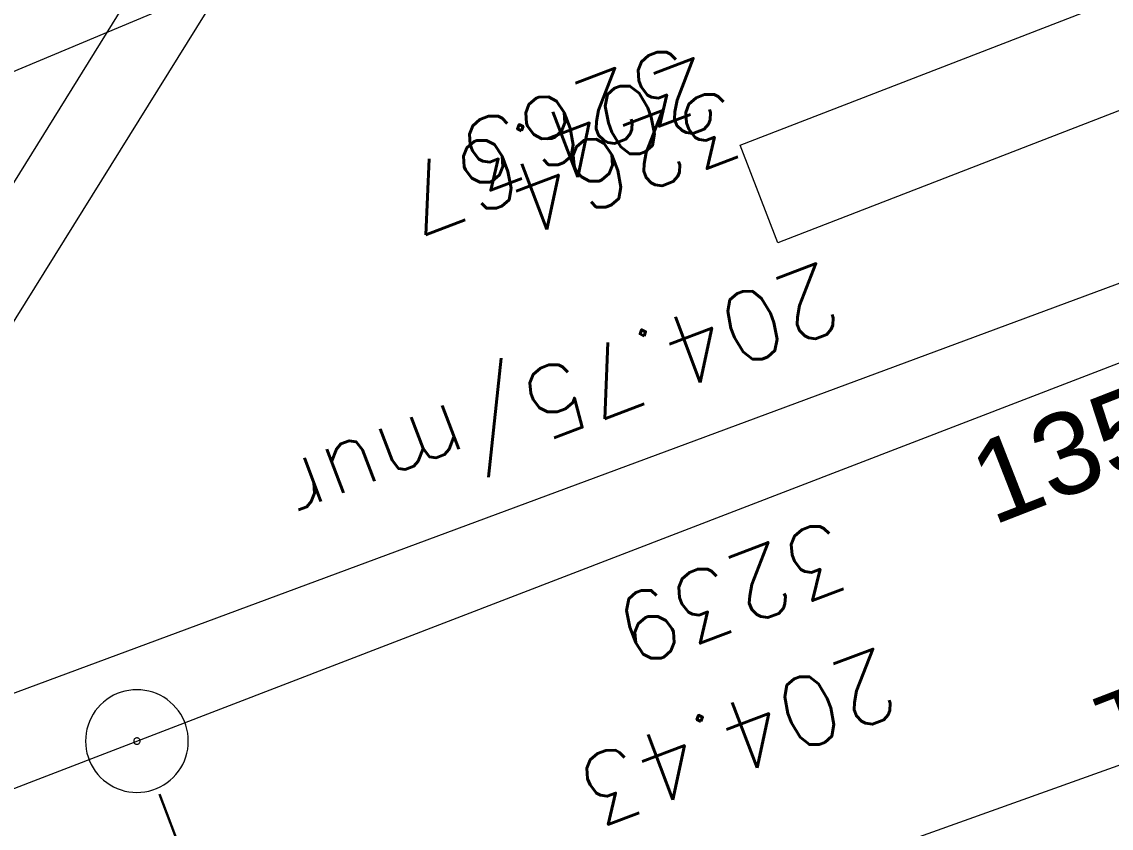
# Model space of a CAD drawing. Header units: metres. Extents: x 1838950 to 1842843, y 5171318 to 5174224.
# Drawn here: x 1841143.11 to 1841148.41, y 5171611.94 to 5171615.87 of the extents above; entities that cross this region are included whole.
import ezdxf

# ---------------------------------------------------------------- set-up
doc = ezdxf.new("R2010")
doc.units = ezdxf.units.M
doc.header["$LTSCALE"] = 0.0254
doc.header["$PDMODE"] = 1
doc.header["$PDSIZE"] = -2
doc.layers.get('0').update_dxf_attribs({"lineweight": 18})
for name, color, linetype, lineweight, true_color in [('AEP_SSL', 4, 'Continuous', 18, 0x00ffff), ('CAB_SSL', 7, 'Continuous', 18, 0x800000), ('EDF_SSL', 1, 'Continuous', 18, 0xff0000), ('GAZ_SSL', 7, 'Continuous', 18, 0xff6600), ('SA - AEP-emmerg', 4, 'Continuous', 18, 0x00ffff), ('SA - AEP-réso', 4, 'Continuous', 18, 0x00ffff), ('SA - EP-réso-txt', 5, 'Continuous', 18, 0x0000ff), ('SA - Limite terrain', 1, 'Continuous', 18, 0xff0000), ('TELECOM_SSL', 3, 'Continuous', 18, 0x00ff00)]:
    doc.layers.add(name, color=color, linetype=linetype, lineweight=lineweight, true_color=true_color)
for name, color, linetype, lineweight in [('Fond topo - CLO_MUR', 8, 'Continuous', 18), ('Fond topo - N', 8, 'Continuous', 15), ('Fond topo - P', 8, 'Continuous', 50), ('Fond topo - Z_500', 8, 'Continuous', 9), ('Général', 7, 'Continuous', 5)]:
    doc.layers.add(name, color=color, linetype=linetype, lineweight=lineweight)
doc.styles.add('Arial', font='arial.ttf')
doc.styles.add('Simplex', font='simplex_.ttf')

# ---------------------------------------------------------------- blocks, each defined once
blk = doc.blocks.new('PTOPO-4')
at = {"color": 7, "linetype": 'Continuous', "lineweight": 5, "transparency": 33554687}
blk.add_point((0, 0), dxfattribs=at)
at = {"layer": 'Général', "color": 0, "flags": 1}
for tag in ['MAT', 'ALT']:
    blk.add_attdef(tag, (0, 0), '', height=0.00018, dxfattribs=at)
blk = doc.blocks.new("Robinet d'arret-4")
at = {"color": 7, "linetype": 'Continuous', "flags": 128}
for points in [[(0.25, 0), (0.2492, 0.0196), (0.2469, 0.0391), (0.2431, 0.0584), (0.2378, 0.0773), (0.231, 0.0957), (0.2227, 0.1135), (0.2132, 0.1306), (0.2022, 0.1469), (0.1901, 0.1624), (0.1768, 0.1768), (0.1624, 0.1901), (0.1469, 0.2022), (0.1306, 0.2132), (0.1135, 0.2227), (0.0957, 0.231), (0.0773, 0.2378), (0.0584, 0.2431), (0.0391, 0.2469), (0.0196, 0.2492), (0, 0.25), (-0.0196, 0.2492), (-0.0391, 0.2469), (-0.0584, 0.2431), (-0.0773, 0.2378), (-0.0957, 0.231), (-0.1135, 0.2227), (-0.1306, 0.2132), (-0.1469, 0.2022), (-0.1624, 0.1901), (-0.1768, 0.1768), (-0.1901, 0.1624), (-0.2022, 0.1469), (-0.2132, 0.1306), (-0.2227, 0.1135), (-0.231, 0.0957), (-0.2378, 0.0773), (-0.2431, 0.0584), (-0.2469, 0.0391), (-0.2492, 0.0196), (-0.25, 0), (-0.2492, -0.0196), (-0.2469, -0.0391), (-0.2431, -0.0584), (-0.2378, -0.0773), (-0.231, -0.0957), (-0.2227, -0.1135), (-0.2132, -0.1306), (-0.2022, -0.1469), (-0.1901, -0.1624), (-0.1768, -0.1768), (-0.1624, -0.1901), (-0.1469, -0.2022), (-0.1306, -0.2132), (-0.1135, -0.2227), (-0.0957, -0.231), (-0.0773, -0.2378), (-0.0584, -0.2431), (-0.0391, -0.2469), (-0.0196, -0.2492), (0, -0.25), (0.0196, -0.2492), (0.0391, -0.2469), (0.0584, -0.2431), (0.0773, -0.2378), (0.0957, -0.231), (0.1135, -0.2227), (0.1306, -0.2132), (0.1469, -0.2022), (0.1624, -0.1901), (0.1768, -0.1768), (0.1901, -0.1624), (0.2022, -0.1469), (0.2132, -0.1306), (0.2227, -0.1135), (0.231, -0.0957), (0.2378, -0.0773), (0.2431, -0.0584), (0.2469, -0.0391), (0.2492, -0.0196)], [(0.0156, 0), (0.0154, 0.0024), (0.0149, 0.0048), (0.0139, 0.0071), (0.0126, 0.0092), (0.011, 0.011), (0.0092, 0.0126), (0.0071, 0.0139), (0.0048, 0.0149), (0.0024, 0.0154), (0, 0.0156), (-0.0024, 0.0154), (-0.0048, 0.0149), (-0.0071, 0.0139), (-0.0092, 0.0126), (-0.011, 0.011), (-0.0126, 0.0092), (-0.0139, 0.0071), (-0.0149, 0.0048), (-0.0154, 0.0024), (-0.0156, 0), (-0.0154, -0.0024), (-0.0149, -0.0048), (-0.0139, -0.0071), (-0.0126, -0.0092), (-0.011, -0.011), (-0.0092, -0.0126), (-0.0071, -0.0139), (-0.0048, -0.0149), (-0.0024, -0.0154), (0, -0.0156), (0.0024, -0.0154), (0.0048, -0.0149), (0.0071, -0.0139), (0.0092, -0.0126), (0.011, -0.011), (0.0126, -0.0092), (0.0139, -0.0071), (0.0149, -0.0048), (0.0154, -0.0024)]]:
    blk.add_lwpolyline(points, close=True, dxfattribs=at)
at = {"color": 7, "linetype": 'Continuous', "lineweight": 5, "transparency": 33554687}
for p in [(-0.1306, 0.2132), (-0.1306, 0.2132), (-0.1135, 0.2227), (-0.1135, 0.2227), (-0.0957, 0.231), (-0.0957, 0.231), (-0.0773, 0.2378), (-0.0773, 0.2378), (-0.0584, 0.2431), (-0.0584, 0.2431), (-0.0391, 0.2469), (-0.0391, 0.2469), (-0.0196, 0.2492), (-0.0196, 0.2492), (0, 0.25), (0, 0.25), (0.0196, 0.2492), (0.0196, 0.2492), (0.0391, 0.2469), (0.0391, 0.2469), (0.0584, 0.2431), (0.0584, 0.2431), (0.0773, 0.2378), (0.0773, 0.2378), (0.0957, 0.231), (0.0957, 0.231), (0.1135, 0.2227), (0.1135, 0.2227), (0.1306, 0.2132), (0.1306, 0.2132), (-0.1901, 0.1624), (-0.1901, 0.1624), (-0.1768, 0.1768), (-0.1768, 0.1768), (-0.1624, 0.1901), (-0.1624, 0.1901), (-0.1469, 0.2022), (-0.1469, 0.2022), (0.1469, 0.2022), (0.1469, 0.2022), (0.1624, 0.1901), (0.1624, 0.1901), (0.1768, 0.1768), (0.1768, 0.1768), (0.1901, 0.1624), (0.1901, 0.1624), (-0.2227, 0.1135), (-0.2227, 0.1135), (-0.2132, 0.1306), (-0.2132, 0.1306), (-0.2022, 0.1469), (-0.2022, 0.1469), (0.2022, 0.1469), (0.2022, 0.1469), (0.2132, 0.1306), (0.2132, 0.1306), (0.2227, 0.1135), (0.2227, 0.1135), (-0.2431, 0.0584), (-0.2431, 0.0584), (-0.2378, 0.0773), (-0.2378, 0.0773), (-0.231, 0.0957), (-0.231, 0.0957), (0.231, 0.0957), (0.231, 0.0957), (0.2378, 0.0773), (0.2378, 0.0773), (0.2431, 0.0584), (0.2431, 0.0584), (-0.25, 0), (-0.25, 0), (-0.2492, 0.0196), (-0.2492, 0.0196), (-0.2469, 0.0391), (-0.2469, 0.0391), (-0.0156, 0), (-0.0156, 0), (-0.0154, 0.0024), (-0.0154, 0.0024), (-0.0149, 0.0048), (-0.0149, 0.0048), (-0.0139, 0.0071), (-0.0139, 0.0071), (-0.0126, 0.0092), (-0.0126, 0.0092), (-0.011, 0.011), (-0.011, 0.011), (-0.0092, 0.0126), (-0.0092, 0.0126), (-0.0071, 0.0139), (-0.0071, 0.0139), (-0.0048, 0.0149), (-0.0048, 0.0149), (-0.0024, 0.0154), (-0.0024, 0.0154), (0, 0.0156), (0, 0.0156), (0.0024, 0.0154), (0.0024, 0.0154), (0.0048, 0.0149), (0.0048, 0.0149), (0.0071, 0.0139), (0.0071, 0.0139), (0.0092, 0.0126), (0.0092, 0.0126), (0.011, 0.011), (0.011, 0.011), (0.0126, 0.0092), (0.0126, 0.0092), (0.0139, 0.0071), (0.0139, 0.0071), (0.0149, 0.0048), (0.0149, 0.0048), (0.0154, 0.0024), (0.0154, 0.0024), (0.0156, 0), (0.0156, 0), (0.2469, 0.0391), (0.2469, 0.0391), (0.2492, 0.0196), (0.2492, 0.0196), (0.25, 0), (0.25, 0), (-0.2492, -0.0196), (-0.2492, -0.0196), (-0.2469, -0.0391), (-0.2469, -0.0391), (-0.0154, -0.0024), (-0.0154, -0.0024), (-0.0149, -0.0048), (-0.0149, -0.0048), (-0.0139, -0.0071), (-0.0139, -0.0071), (-0.0126, -0.0092), (-0.0126, -0.0092), (-0.011, -0.011), (-0.011, -0.011), (-0.0092, -0.0126), (-0.0092, -0.0126), (-0.0071, -0.0139), (-0.0071, -0.0139), (-0.0048, -0.0149), (-0.0048, -0.0149), (-0.0024, -0.0154), (-0.0024, -0.0154), (0, -0.0156), (0, -0.0156), (0.0024, -0.0154), (0.0024, -0.0154), (0.0048, -0.0149), (0.0048, -0.0149), (0.0071, -0.0139), (0.0071, -0.0139), (0.0092, -0.0126), (0.0092, -0.0126), (0.011, -0.011), (0.011, -0.011), (0.0126, -0.0092), (0.0126, -0.0092), (0.0139, -0.0071), (0.0139, -0.0071), (0.0149, -0.0048), (0.0149, -0.0048), (0.0154, -0.0024), (0.0154, -0.0024), (0.2469, -0.0391), (0.2469, -0.0391), (0.2492, -0.0196), (0.2492, -0.0196), (-0.2431, -0.0584), (-0.2431, -0.0584), (-0.2378, -0.0773), (-0.2378, -0.0773), (-0.231, -0.0957), (-0.231, -0.0957), (0.231, -0.0957), (0.231, -0.0957), (0.2378, -0.0773), (0.2378, -0.0773), (0.2431, -0.0584), (0.2431, -0.0584), (-0.2227, -0.1135), (-0.2227, -0.1135), (-0.2132, -0.1306), (-0.2132, -0.1306), (-0.2022, -0.1469), (-0.2022, -0.1469), (0.2022, -0.1469), (0.2022, -0.1469), (0.2132, -0.1306), (0.2132, -0.1306), (0.2227, -0.1135), (0.2227, -0.1135), (-0.1901, -0.1624), (-0.1901, -0.1624), (-0.1768, -0.1768), (-0.1768, -0.1768), (-0.1624, -0.1901), (-0.1624, -0.1901), (-0.1469, -0.2022), (-0.1469, -0.2022), (0.1469, -0.2022), (0.1469, -0.2022), (0.1624, -0.1901), (0.1624, -0.1901), (0.1768, -0.1768), (0.1768, -0.1768), (0.1901, -0.1624), (0.1901, -0.1624), (-0.1306, -0.2132), (-0.1306, -0.2132), (-0.1135, -0.2227), (-0.1135, -0.2227), (-0.0957, -0.231), (-0.0957, -0.231), (-0.0773, -0.2378), (-0.0773, -0.2378), (-0.0584, -0.2431), (-0.0584, -0.2431), (-0.0391, -0.2469), (-0.0391, -0.2469), (-0.0196, -0.2492), (-0.0196, -0.2492), (0, -0.25), (0, -0.25), (0.0196, -0.2492), (0.0196, -0.2492), (0.0391, -0.2469), (0.0391, -0.2469), (0.0584, -0.2431), (0.0584, -0.2431), (0.0773, -0.2378), (0.0773, -0.2378), (0.0957, -0.231), (0.0957, -0.231), (0.1135, -0.2227), (0.1135, -0.2227), (0.1306, -0.2132), (0.1306, -0.2132)]:
    blk.add_point(p, dxfattribs=at)

msp = doc.modelspace()

# ---------------------------------------------------------------- linework, layer by layer
at = {"layer": 'AEP_SSL', "flags": 128}
msp.add_lwpolyline([(1841069.0826, 5171584.0743), (1841072.2882, 5171585.1052), (1841135.151, 5171609.084), (1841159.7174, 5171618.5482), (1841158.4403, 5171641.4887), (1841161.8744, 5171644.367), (1841178.83, 5171657.7065), (1841204.131, 5171677.8576), (1841211.9823, 5171684.9204), (1841209.128, 5171689.9213), (1841199.8153, 5171696.4363)], dxfattribs=at)
at = {"layer": 'CAB_SSL', "flags": 128}
msp.add_lwpolyline([(1841060.9949, 5171587.6976), (1841082.4969, 5171586.5813), (1841110.7438, 5171597.4671), (1841139.3067, 5171608.3653), (1841156.5564, 5171636.0724)], dxfattribs=at)
at = {"layer": 'EDF_SSL', "color": 5, "linetype": 'Continuous', "true_color": 0x0000ff, "flags": 128}
msp.add_lwpolyline([(1841075.8194, 5171533.9513), (1841075.0876, 5171546.1061), (1841082.4969, 5171586.5813), (1841083.1151, 5171587.2074), (1841110.0056, 5171597.5401), (1841110.6261, 5171597.4218), (1841110.9561, 5171597.8625), (1841138.6555, 5171608.4059), (1841139.3067, 5171608.3653), (1841139.2779, 5171608.9774), (1841156.0273, 5171635.9531), (1841156.5564, 5171636.0724), (1841173.8373, 5171650.2827), (1841174.0536, 5171651.6533), (1841189.66, 5171663.9007), (1841190.3024, 5171663.955), (1841190.4787, 5171664.4674), (1841206.0707, 5171676.4661), (1841207.1289, 5171676.4525)], dxfattribs=at)
at = {"layer": 'EDF_SSL', "linetype": 'Continuous', "flags": 128}
msp.add_lwpolyline([(1841075.4717, 5171522.3738), (1841070.5131, 5171588.0165), (1841070.7847, 5171589.6947), (1841075.6776, 5171593.7661), (1841080.6876, 5171591.897), (1841086.0092, 5171592.3643), (1841109.7179, 5171601.8248), (1841124.6413, 5171607.855), (1841130.4241, 5171611.9628), (1841137.9396, 5171610.6957), (1841158.939, 5171618.4844), (1841159.3259, 5171635.436), (1841159.5361, 5171638.0372), (1841162.4685, 5171640.4323), (1841165.8972, 5171644.7241), (1841175.8732, 5171652.4859)], dxfattribs=at)
at = {"layer": 'Fond topo - CLO_MUR', "flags": 128}
msp.add_lwpolyline([(1841157.4737, 5171618.932), (1841146.7848, 5171614.7897), (1841146.6008, 5171615.2654), (1841156.9782, 5171619.2788)], dxfattribs=at)
at = {"layer": 'GAZ_SSL', "linetype": 'Continuous', "flags": 128}
msp.add_lwpolyline([(1841065.0239, 5171580.8175), (1841138.1374, 5171608.564), (1841159.3502, 5171616.1453), (1841159.9143, 5171616.4091), (1841160.1452, 5171622.136), (1841159.1021, 5171639.5428), (1841164.1527, 5171643.4406), (1841164.469, 5171645.228), (1841200.8391, 5171674.0736), (1841202.6029, 5171674.3302), (1841210.1066, 5171680.1959), (1841214.8364, 5171683.783), (1841216.9159, 5171683.6457), (1841221.9617, 5171674.9673), (1841234.0937, 5171656.3456), (1841238.8694, 5171656.6192), (1841240.5856, 5171654.2065), (1841247.1296, 5171658.6682), (1841254.3006, 5171661.4733)], dxfattribs=at)
at = {"layer": 'SA - AEP-réso', "lineweight": 30}
msp.add_line((1841143.7771, 5171612.1069), (1841144.939, 5171609.0332), dxfattribs=at)
at = {"layer": 'SA - Limite terrain'}
msp.add_open_spline([(1841077.1485, 5171583.5529), (1841078.8191, 5171584.5954), (1841080.4897, 5171585.6379), (1841083.6639, 5171586.8607), (1841086.8381, 5171588.0834), (1841093.7112, 5171590.7349), (1841100.5843, 5171593.3863), (1841105.8354, 5171595.3795), (1841111.0864, 5171597.3727), (1841112.7835, 5171598.0158), (1841114.4805, 5171598.6589), (1841120.1437, 5171600.7977), (1841125.8069, 5171602.9364), (1841137.9788, 5171607.5816), (1841150.1507, 5171612.2269), (1841152.2407, 5171613.0169), (1841154.3307, 5171613.8069), (1841157.6242, 5171615.0086), (1841160.9178, 5171616.2103), (1841160.8937, 5171617.2726), (1841160.8697, 5171618.335), (1841160.7519, 5171622.2441), (1841160.6341, 5171626.1532), (1841160.5459, 5171628.0785), (1841160.4576, 5171630.0038), (1841160.0075, 5171632.9962), (1841159.5574, 5171635.9885), (1841161.4156, 5171637.1289), (1841163.2737, 5171638.2693), (1841163.062, 5171638.6198), (1841162.8502, 5171638.9702), (1841163.1316, 5171639.1783), (1841163.413, 5171639.3865), (1841163.4664, 5171639.3345), (1841163.5199, 5171639.2825), (1841164.0378, 5171639.6824), (1841164.5557, 5171640.0822), (1841164.6484, 5171639.9622), (1841164.7411, 5171639.8421), (1841166.3443, 5171640.4782), (1841167.7831, 5171641.5484), (1841166.8333, 5171642.7817), (1841165.8835, 5171644.0151), (1841171.2018, 5171648.0241), (1841176.5201, 5171652.0331), (1841176.562, 5171652.0654), (1841176.6038, 5171652.0977), (1841176.5828, 5171652.125), (1841176.5618, 5171652.1523), (1841191.1783, 5171663.3819), (1841205.7948, 5171674.6116), (1841207.539, 5171675.9573), (1841209.2831, 5171677.303), (1841213.68, 5171676.8693), (1841218.0769, 5171676.4356), (1841224.138, 5171669.2197), (1841230.1992, 5171662.0037), (1841229.4551, 5171661.4123), (1841228.7111, 5171660.8209), (1841230.314, 5171658.673), (1841231.9169, 5171656.5251), (1841232.0432, 5171656.6166), (1841232.1695, 5171656.7082), (1841232.3724, 5171656.4283), (1841232.5753, 5171656.1483), (1841232.4514, 5171656.0585), (1841232.3275, 5171655.9687), (1841232.663, 5171655.5059), (1841232.9985, 5171655.043), (1841233.051, 5171655.0811), (1841233.1035, 5171655.1191), (1841233.5076, 5171654.2972), (1841234.3715, 5171654.7513), (1841235.0886, 5171655.2417), (1841235.8057, 5171655.7322), (1841235.7432, 5171655.8327), (1841235.6807, 5171655.9332), (1841236.0049, 5171656.1415), (1841236.3292, 5171656.3499), (1841236.5301, 5171656.0268), (1841236.7311, 5171655.7038), (1841236.6898, 5171655.6773), (1841236.6486, 5171655.6508), (1841240.8585, 5171649.0812), (1841245.0684, 5171642.5117), (1841245.3158, 5171642.1368), (1841245.5633, 5171641.7618), (1841246.3679, 5171640.4536), (1841247.1726, 5171639.1454), (1841247.7766, 5171638.0928), (1841248.3805, 5171637.0401), (1841248.9658, 5171636.0263), (1841249.5511, 5171635.0124), (1841249.7169, 5171634.7035), (1841249.8827, 5171634.3945), (1841250.3986, 5171633.3142), (1841250.9146, 5171632.2339), (1841251.4065, 5171631.065), (1841251.8984, 5171629.8962), (1841252.5682, 5171628.1006), (1841253.238, 5171626.3049), (1841253.5633, 5171625.3756), (1841253.8886, 5171624.4462), (1841254.2654, 5171623.3404), (1841254.6421, 5171622.2346), (1841255.1339, 5171620.7027), (1841255.6257, 5171619.1708), (1841256.9719, 5171614.6021), (1841258.3181, 5171610.0335), (1841260.0183, 5171603.9559), (1841261.7184, 5171597.8783), (1841261.6486, 5171597.4706), (1841261.5788, 5171597.0629), (1841255.2305, 5171594.5841), (1841248.8823, 5171592.1053), (1841248.7762, 5171592.3267), (1841248.67, 5171592.548), (1841244.611, 5171590.8237), (1841240.552, 5171589.0994), (1841236.9326, 5171587.6621), (1841233.3131, 5171586.2248), (1841233.4918, 5171583.1089), (1841233.6705, 5171579.9929), (1841236.3231, 5171570.9165), (1841238.9758, 5171561.8401), (1841241.5125, 5171558.1334), (1841244.0493, 5171554.4266), (1841242.9225, 5171553.1247), (1841241.7958, 5171551.8228), (1841241.4101, 5171551.3561), (1841241.0244, 5171550.8893), (1841240.7134, 5171550.2654), (1841240.4024, 5171549.6415), (1841239.986, 5171547.8083), (1841239.5697, 5171545.9751), (1841239.5343, 5171544.7172), (1841239.4989, 5171543.4594), (1841239.6922, 5171542.3478), (1841239.8855, 5171541.2363), (1841240.0814, 5171539.9232), (1841240.2774, 5171538.6102), (1841240.9117, 5171536.095), (1841241.5461, 5171533.5798), (1841243.0137, 5171531.5005), (1841244.4813, 5171529.4212), (1841227.5122, 5171525.4612), (1841210.5431, 5171521.5012), (1841206.6038, 5171520.7482), (1841202.6644, 5171519.9952), (1841201.2494, 5171519.7229), (1841199.8344, 5171519.4507), (1841198.3954, 5171519.2013), (1841196.9565, 5171518.9519), (1841194.0891, 5171518.4581), (1841191.2218, 5171517.9643), (1841187.4601, 5171517.2206), (1841183.6984, 5171516.4768), (1841181.4913, 5171516.1096), (1841179.2842, 5171515.7423), (1841171.6216, 5171514.4506), (1841163.959, 5171513.1588), (1841163.6599, 5171515.6357), (1841163.3609, 5171518.1125), (1841161.4246, 5171520.351), (1841159.4883, 5171522.5896), (1841159.2311, 5171523.5567), (1841158.9739, 5171524.5238), (1841157.9666, 5171529.9426), (1841156.9592, 5171535.3614), (1841153.722, 5171536.2537), (1841150.4848, 5171537.1461), (1841149.6939, 5171541.1018), (1841148.9031, 5171545.0575), (1841151.559, 5171547.0944), (1841154.2149, 5171549.1313), (1841153.1972, 5171554.379), (1841152.1794, 5171559.6267), (1841150.2617, 5171559.1731), (1841148.3439, 5171558.7194), (1841148.3324, 5171558.7681), (1841148.3209, 5171558.8167), (1841145.0571, 5171557.9919), (1841141.7932, 5171557.167), (1841136.4846, 5171555.8638), (1841131.1761, 5171554.5605), (1841120.4886, 5171551.958), (1841109.8011, 5171549.3555), (1841104.9463, 5171548.1603), (1841100.0914, 5171546.9651), (1841095.6613, 5171545.873), (1841091.2312, 5171544.7809), (1841091.1558, 5171544.6421), (1841091.0804, 5171544.5033), (1841088.9329, 5171543.9538), (1841086.7854, 5171543.4043), (1841084.885, 5171542.9306), (1841082.9845, 5171542.4569), (1841083.0353, 5171542.2607), (1841083.0861, 5171542.0645), (1841079.4525, 5171541.1726), (1841075.8188, 5171540.2807), (1841074.9605, 5171551.0465), (1841074.1023, 5171561.8123), (1841074.1422, 5171561.8151), (1841074.1821, 5171561.818), (1841074.0261, 5171563.9757), (1841073.87, 5171566.1334), (1841073.6013, 5171569.4277), (1841073.3326, 5171572.722), (1841073.3386, 5171574.6786), (1841073.3446, 5171576.6352), (1841073.9647, 5171578.5359), (1841074.5847, 5171580.4367), (1841075.8666, 5171581.9948), (1841077.1485, 5171583.5529)], degree=2, knots=[0, 0, 0, 0.006609, 0.006609, 0.018026, 0.018026, 0.042752, 0.042752, 0.061604, 0.061604, 0.067695, 0.067695, 0.088013, 0.088013, 0.131741, 0.131741, 0.13924, 0.13924, 0.151008, 0.151008, 0.154574, 0.154574, 0.167701, 0.167701, 0.17417, 0.17417, 0.184326, 0.184326, 0.191644, 0.191644, 0.193018, 0.193018, 0.194193, 0.194193, 0.194443, 0.194443, 0.196639, 0.196639, 0.197148, 0.197148, 0.202938, 0.202938, 0.207963, 0.207963, 0.229465, 0.229465, 0.229636, 0.229636, 0.229747, 0.229747, 0.289255, 0.289255, 0.296367, 0.296367, 0.310631, 0.310631, 0.341056, 0.341056, 0.344124, 0.344124, 0.352777, 0.352777, 0.353281, 0.353281, 0.354397, 0.354397, 0.354891, 0.354891, 0.356736, 0.356736, 0.356946, 0.356946, 0.359903, 0.359903, 0.362535, 0.362535, 0.362894, 0.362894, 0.364061, 0.364061, 0.365214, 0.365214, 0.365362, 0.365362, 0.389004, 0.389004, 0.390365, 0.390365, 0.395018, 0.395018, 0.398695, 0.398695, 0.402242, 0.402242, 0.403304, 0.403304, 0.406932, 0.406932, 0.410774, 0.410774, 0.416581, 0.416581, 0.419564, 0.419564, 0.423104, 0.423104, 0.427978, 0.427978, 0.442409, 0.442409, 0.461531, 0.461531, 0.462784, 0.462784, 0.483432, 0.483432, 0.484176, 0.484176, 0.497538, 0.497538, 0.509337, 0.509337, 0.518794, 0.518794, 0.547445, 0.547445, 0.561054, 0.561054, 0.56627, 0.56627, 0.568105, 0.568105, 0.570217, 0.570217, 0.575913, 0.575913, 0.579726, 0.579726, 0.583144, 0.583144, 0.587166, 0.587166, 0.595026, 0.595026, 0.602737, 0.602737, 0.655532, 0.655532, 0.667684, 0.667684, 0.67205, 0.67205, 0.676475, 0.676475, 0.68529, 0.68529, 0.696908, 0.696908, 0.703688, 0.703688, 0.727232, 0.727232, 0.734791, 0.734791, 0.743758, 0.743758, 0.74679, 0.74679, 0.76349, 0.76349, 0.773664, 0.773664, 0.785886, 0.785886, 0.796028, 0.796028, 0.812224, 0.812224, 0.818195, 0.818195, 0.818346, 0.818346, 0.828546, 0.828546, 0.845108, 0.845108, 0.878436, 0.878436, 0.893584, 0.893584, 0.907409, 0.907409, 0.907887, 0.907887, 0.914604, 0.914604, 0.920538, 0.920538, 0.921152, 0.921152, 0.932488, 0.932488, 0.965211, 0.965211, 0.965332, 0.965332, 0.971886, 0.971886, 0.981901, 0.981901, 0.987829, 0.987829, 0.993887, 0.993887, 1, 1, 1], dxfattribs=at)
at = {"layer": 'TELECOM_SSL', "linetype": 'Continuous', "flags": 128}
msp.add_lwpolyline([(1841061.2122, 5171589.9333), (1841110.0369, 5171601.753), (1841153.4931, 5171620.0016)], dxfattribs=at)

# ---------------------------------------------------------------- block references
at = {"layer": 'Fond topo - P', "rotation": 200.7892219420548}
for p in [(1841146.6008, 5171615.2654), (1841146.8323, 5171615.0592), (1841147.346, 5171612.9574)]:
    msp.add_blockref('PTOPO-4', p, dxfattribs=at)
at = {"layer": 'SA - AEP-emmerg', "color": 7}
msp.add_blockref("Robinet d'arret-4", (1841143.6674, 5171612.365), dxfattribs=at)

# ---------------------------------------------------------------- texts
at = {"layer": 'AEP_SSL', "color": 4, "true_color": 0x00ffff, "insert": (1841147.6839, 5171613.7836), "char_height": 0.39855, "attachment_point": 1, "rotation": 21.3363, "line_spacing_factor": 0.97048, "style": 'Arial'}
msp.add_mtext('135 PE', dxfattribs=at)
at = {"layer": 'Fond topo - N', "char_height": 0.3412, "attachment_point": 1, "rotation": 200.7892, "line_spacing_factor": 1.128608, "style": 'Simplex'}
for s, insert in [('3263', (1841146.4277, 5171615.4397)), ('3264', (1841146.6592, 5171615.2336)), ('3239', (1841147.1728, 5171613.1318))]:
    msp.add_mtext(s, dxfattribs=dict(at, insert=insert))
at = {"layer": 'Fond topo - Z_500', "char_height": 0.3412, "attachment_point": 1, "rotation": 200.7892, "line_spacing_factor": 1.128608, "style": 'Simplex'}
for s, insert in [('204.67', (1841146.5358, 5171615.3835)), ('204.75/mur', (1841147.132, 5171614.3849)), ('204.43', (1841147.4091, 5171612.5094))]:
    msp.add_mtext(s, dxfattribs=dict(at, insert=insert))
at = {"layer": 'SA - EP-réso-txt', "insert": (1841148.3074, 5171612.5645), "char_height": 0.29891, "attachment_point": 1, "rotation": 21.0631, "line_spacing_factor": 0.971191, "style": 'Arial'}
msp.add_mtext('T : 203.75', dxfattribs=at)

doc.saveas('drawing.dxf')
